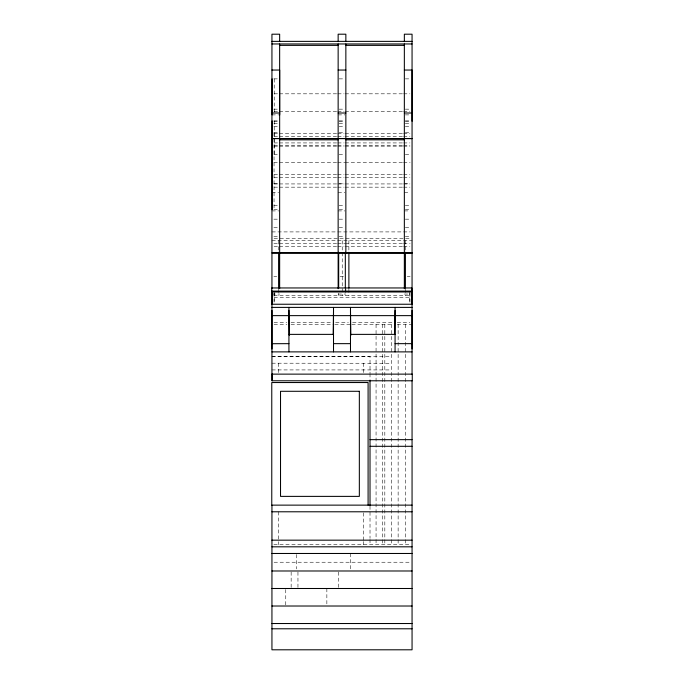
<?xml version="1.0" encoding="UTF-8"?>
<svg xmlns="http://www.w3.org/2000/svg" width="684" height="684" viewBox="0 0 684 684"><rect width="100%" height="100%" fill="white"/><g stroke="black" fill="none" stroke-linecap="round" stroke-linejoin="round"><path stroke-width="0.51" stroke-dasharray="3.42 2.56" d="M273.874 78.874L278.687 78.874M339.11 78.874L344.89 78.874M405.313 78.874L410.126 78.874M274.07 93.819L278.311 93.819M279.371 93.819L336.69 93.819M337.751 93.819L344.12 93.819M345.181 93.819L402.5 93.819M403.569 93.819L409.93 93.819M273.874 109.158L278.687 109.158M339.11 109.158L344.89 109.158M405.313 109.158L410.126 109.158M274.07 111.33L278.311 111.33M279.371 111.33L336.69 111.33M337.751 111.33L344.12 111.33M345.181 111.33L402.5 111.33M403.569 111.33L409.93 111.33M271.941 114.886L278.687 114.886M338.144 114.886L344.89 114.886M405.313 114.886L410.126 114.886M273.874 120.871L278.687 120.871M339.11 120.871L344.89 120.871M405.313 120.871L410.126 120.871M273.874 121.248L278.687 121.248M339.11 121.248L344.89 121.248M405.313 121.248L410.126 121.248M273.874 123.342L278.687 123.342M339.11 123.342L344.89 123.342M405.313 123.342L410.126 123.342M273.874 126.54L278.687 126.54M339.11 126.54L344.89 126.54M405.313 126.54L410.126 126.54M273.874 132.756L278.687 132.756M339.11 132.756L344.89 132.756M405.313 132.756L410.126 132.756M274.07 133.346L278.311 133.346M279.371 133.346L336.69 133.346M337.751 133.346L344.12 133.346M345.181 133.346L402.5 133.346M403.569 133.346L409.93 133.346M274.07 136.569L278.311 136.569M279.371 136.569L336.69 136.569M337.751 136.569L344.12 136.569M345.181 136.569L402.5 136.569M403.569 136.569L409.93 136.569M274.07 142.93L278.311 142.93M279.371 142.93L336.69 142.93M337.751 142.93L344.12 142.93M345.181 142.93L402.5 142.93M403.569 142.93L409.93 142.93M274.07 145.23L278.311 145.23M279.371 145.23L336.69 145.23M337.751 145.23L344.12 145.23M345.181 145.23L402.5 145.23M403.569 145.23L409.93 145.23M274.07 146.154L278.311 146.154M279.371 146.154L336.69 146.154M337.751 146.154L344.12 146.154M345.181 146.154L402.5 146.154M403.569 146.154L409.93 146.154M273.874 154.507L278.687 154.507M339.11 154.507L344.89 154.507M405.313 154.507L410.126 154.507M273.874 162.741L278.687 162.741M279.371 162.741L336.69 162.741M337.751 162.741L344.89 162.741M345.181 162.741L402.5 162.741M403.569 162.741L410.126 162.741M274.07 174.377L278.311 174.377M279.371 174.377L336.69 174.377M337.751 174.377L344.12 174.377M345.181 174.377L402.5 174.377M403.569 174.377L409.93 174.377M274.07 177.601L278.311 177.601M279.371 177.601L336.69 177.601M337.751 177.601L344.12 177.601M345.181 177.601L402.5 177.601M403.569 177.601L409.93 177.601M273.874 183.808L278.687 183.808M339.11 183.808L344.89 183.808M404.347 183.808L410.126 183.808M274.07 183.936L278.311 183.936M279.371 183.936L336.69 183.936M337.751 183.936L344.12 183.936M345.181 183.936L402.5 183.936M403.569 183.936L409.93 183.936M274.07 187.168L278.311 187.168M279.371 187.168L336.69 187.168M337.751 187.168L344.12 187.168M345.181 187.168L402.5 187.168M403.569 187.168L409.93 187.168M271.941 192.64L278.687 192.64M338.144 192.64L344.89 192.64M404.347 192.64L410.126 192.64M273.874 205.679L278.687 205.679M339.11 205.679L344.89 205.679M405.313 205.679L410.126 205.679M273.874 209.749L278.687 209.749M339.11 209.749L344.89 209.749M405.313 209.749L410.126 209.749M271.941 210.911L278.687 210.911M338.144 210.911L344.89 210.911M404.347 210.911L410.126 210.911M273.874 219.171L278.687 219.171M339.11 219.171L344.89 219.171M405.313 219.171L410.126 219.171M273.874 227.404L278.687 227.404M339.11 227.404L344.89 227.404M405.313 227.404L410.126 227.404M271.941 231.91L410.126 231.91M273.874 236.51L278.687 236.51M339.11 236.51L344.89 236.51M405.313 236.51L410.126 236.51M274.07 238.571L409.93 238.571M271.941 240.674L412.059 240.674M273.874 243.684L278.687 243.684M279.371 243.684L336.69 243.684M337.751 243.684L344.89 243.684M345.181 243.684L402.5 243.684M403.569 243.684L410.126 243.684M274.07 246.266L278.311 246.266M279.371 246.266L336.69 246.266M337.751 246.266L344.12 246.266M345.181 246.266L402.5 246.266M403.569 246.266L409.93 246.266M273.874 276.516L276.763 276.516M340.076 276.516L343.924 276.516M407.236 276.516L410.126 276.516M271.941 294.043L279.653 294.043M338.144 294.043L345.856 294.043M404.347 294.043L410.126 294.043M273.848 295.488L412.059 295.488M274.07 297.591L409.93 297.591M274.07 322.284L286.801 322.284M291.051 322.284L331.389 322.284M335.63 322.284L348.37 322.284M352.611 322.284L392.949 322.284M397.199 322.284L409.93 322.284M274.07 324.387L286.887 324.387M291.051 324.387L333.843 324.387M334.784 324.387L350.918 324.387M351.832 324.387L393.377 324.387M397.199 324.387L412.059 324.387M271.941 356.535L370.018 356.535L370.018 373.131M271.941 356.612L391.479 356.612M271.941 363.195L391.479 363.272M271.941 369.924L391.479 369.924M273.848 544.712L410.152 544.712M274.07 562.231L409.93 562.231M409.955 293.008L409.955 302.2M409.776 291.983L409.776 302.2M405.398 240.674L405.398 251.216M405.398 289.161L405.398 295.488M405.398 324.387L405.398 544.712M398.131 324.387L398.131 544.712M391.479 324.387L391.479 544.712M384.818 324.387L384.818 544.712M382.724 324.387L382.724 544.712M376.063 324.404L376.063 335.049M376.063 336.109L376.063 544.712M370.018 373.618L370.018 380.783M370.018 506.083L370.018 538.342M370.018 539.402L370.018 544.712M363.366 363.195L363.366 373.131M363.366 512.855L363.366 540.463M363.366 541.531L363.366 544.712M350.644 553.476L350.644 568.926M348.883 240.674L348.883 251.216M348.883 289.161L348.883 295.488M345.856 288.716L345.856 291.983M345.326 289.161L345.326 295.488M342.231 240.674L342.231 295.488M338.674 293.385L338.674 295.488M338.751 572.021L338.751 587.471M326.858 588.496L326.858 604.981M297.959 572.021L297.959 587.471M296.531 554.502L296.531 568.926M291.145 572.021L291.145 587.471M285.758 589.531L285.758 604.981M278.602 240.674L278.602 251.216M278.602 289.161L278.602 295.488M278.602 363.195L278.602 373.131M278.602 511.786L278.602 544.712M274.224 78.874L274.224 113.997M274.224 120.871L274.224 154.507M274.224 291.983L274.224 302.2M274.045 132.756L274.045 209.749M274.045 293.008L274.045 302.2"/><path stroke-width="1.03" d="M271.941 41.373L412.059 41.373M271.941 43.956L412.059 43.956M279.653 45.366L338.144 45.366M345.856 45.366L404.347 45.366M271.941 70.042L279.688 70.042L279.688 115.066M338.144 70.042L345.89 70.042M404.347 70.042L412.093 70.042L412.059 121.248M271.941 113.005L279.688 113.005M338.144 113.005L345.89 113.005M404.347 113.005L412.093 113.005M271.941 138.536L412.059 138.536M271.941 138.604L412.059 138.604M279.653 139.827L338.144 139.827M345.856 139.827L404.347 139.827M412.059 291.11L271.77 291.11L271.77 287.955L411.879 287.955L411.879 291.11M271.941 304.243L412.059 304.243M271.941 307.398L412.059 307.398M288.93 310.374L289.281 335.331M350.49 310.374L350.841 335.331M412.059 310.374L412.059 348.908M271.941 310.442L271.941 348.977M333.51 310.442L333.159 334.416M395.07 310.442L394.719 334.416M271.941 315.632L412.409 315.632M288.93 334.373L333.51 334.373M350.49 334.373L395.07 334.373M271.591 343.719L288.93 343.65M333.51 343.65L350.49 343.65M395.07 343.65L412.409 343.65M271.941 351.884L412.059 351.884M271.941 374.131L412.264 374.131L412.264 380.783L271.941 380.783L271.941 290.845M370.018 439.65L412.059 439.65M370.018 446.301L412.059 446.301M412.059 505.134L271.77 505.134L271.77 382.536L368.095 382.536L368.095 505.134M271.941 511.786L412.059 511.786M271.941 540.163L412.059 540.163M271.941 546.815L412.059 546.815M271.941 553.476L412.059 553.476M271.941 570.986L412.059 570.986M271.941 588.496L412.059 588.496M271.941 606.015L412.059 606.015M271.941 623.526L412.059 623.526M271.941 628.784L412.059 628.784M412.059 374.413L412.059 34.2L404.347 34.2L404.347 41.656M412.059 380.689L412.059 649.8L271.941 649.8L271.941 505.134M411.879 304.243L411.879 291.983L272.121 291.983L272.121 304.243M405.398 252.268L405.398 288.109M404.347 43.956L404.347 288.716M395.07 307.398L395.07 351.884M370.018 380.783L370.018 505.391M350.49 307.398L350.49 351.884M348.883 252.268L348.883 288.109M345.856 41.656L345.856 34.2L338.144 34.2L338.144 41.656M345.856 43.956L345.856 252.926M345.326 252.268L345.326 288.109M338.674 252.268L338.674 288.109M338.144 43.956L338.144 288.716M333.51 307.398L333.51 351.884M288.93 307.398L288.93 351.884M279.653 41.656L279.653 34.2L271.941 34.2L271.941 288.716M279.653 43.956L279.653 288.716M278.602 252.268L278.602 288.109M272.155 374.131L272.155 380.783M272.121 78.874L272.121 114.886M272.121 120.871L272.121 209.749M412.059 252.926L271.941 252.926L412.059 253.003M359.339 391.291L280.526 391.291L280.526 496.379L359.339 496.379L359.339 391.291"/></g></svg>
